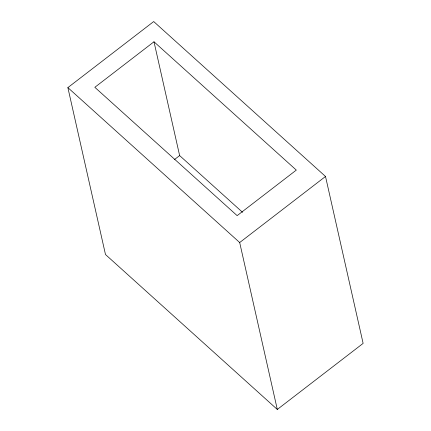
<?xml version="1.0" encoding="UTF-8"?>
<svg xmlns="http://www.w3.org/2000/svg" width="431" height="431" viewBox="0 0 431 431"><rect width="100%" height="100%" fill="white"/><g stroke="black" fill="none" stroke-linecap="round" stroke-linejoin="round"><path stroke-width="0.65" d="M67.872 87.617L153.695 21.55L325.513 176.468L363.128 343.383L277.305 409.45L105.487 254.532L67.872 87.617L239.684 242.534L277.305 409.45M153.991 41.775L94.831 87.31L237.147 215.635L296.307 170.094L153.991 41.775L179.635 155.58L242.556 212.311M174.307 159.68L179.635 155.58M239.684 242.534L325.513 176.468"/></g></svg>
